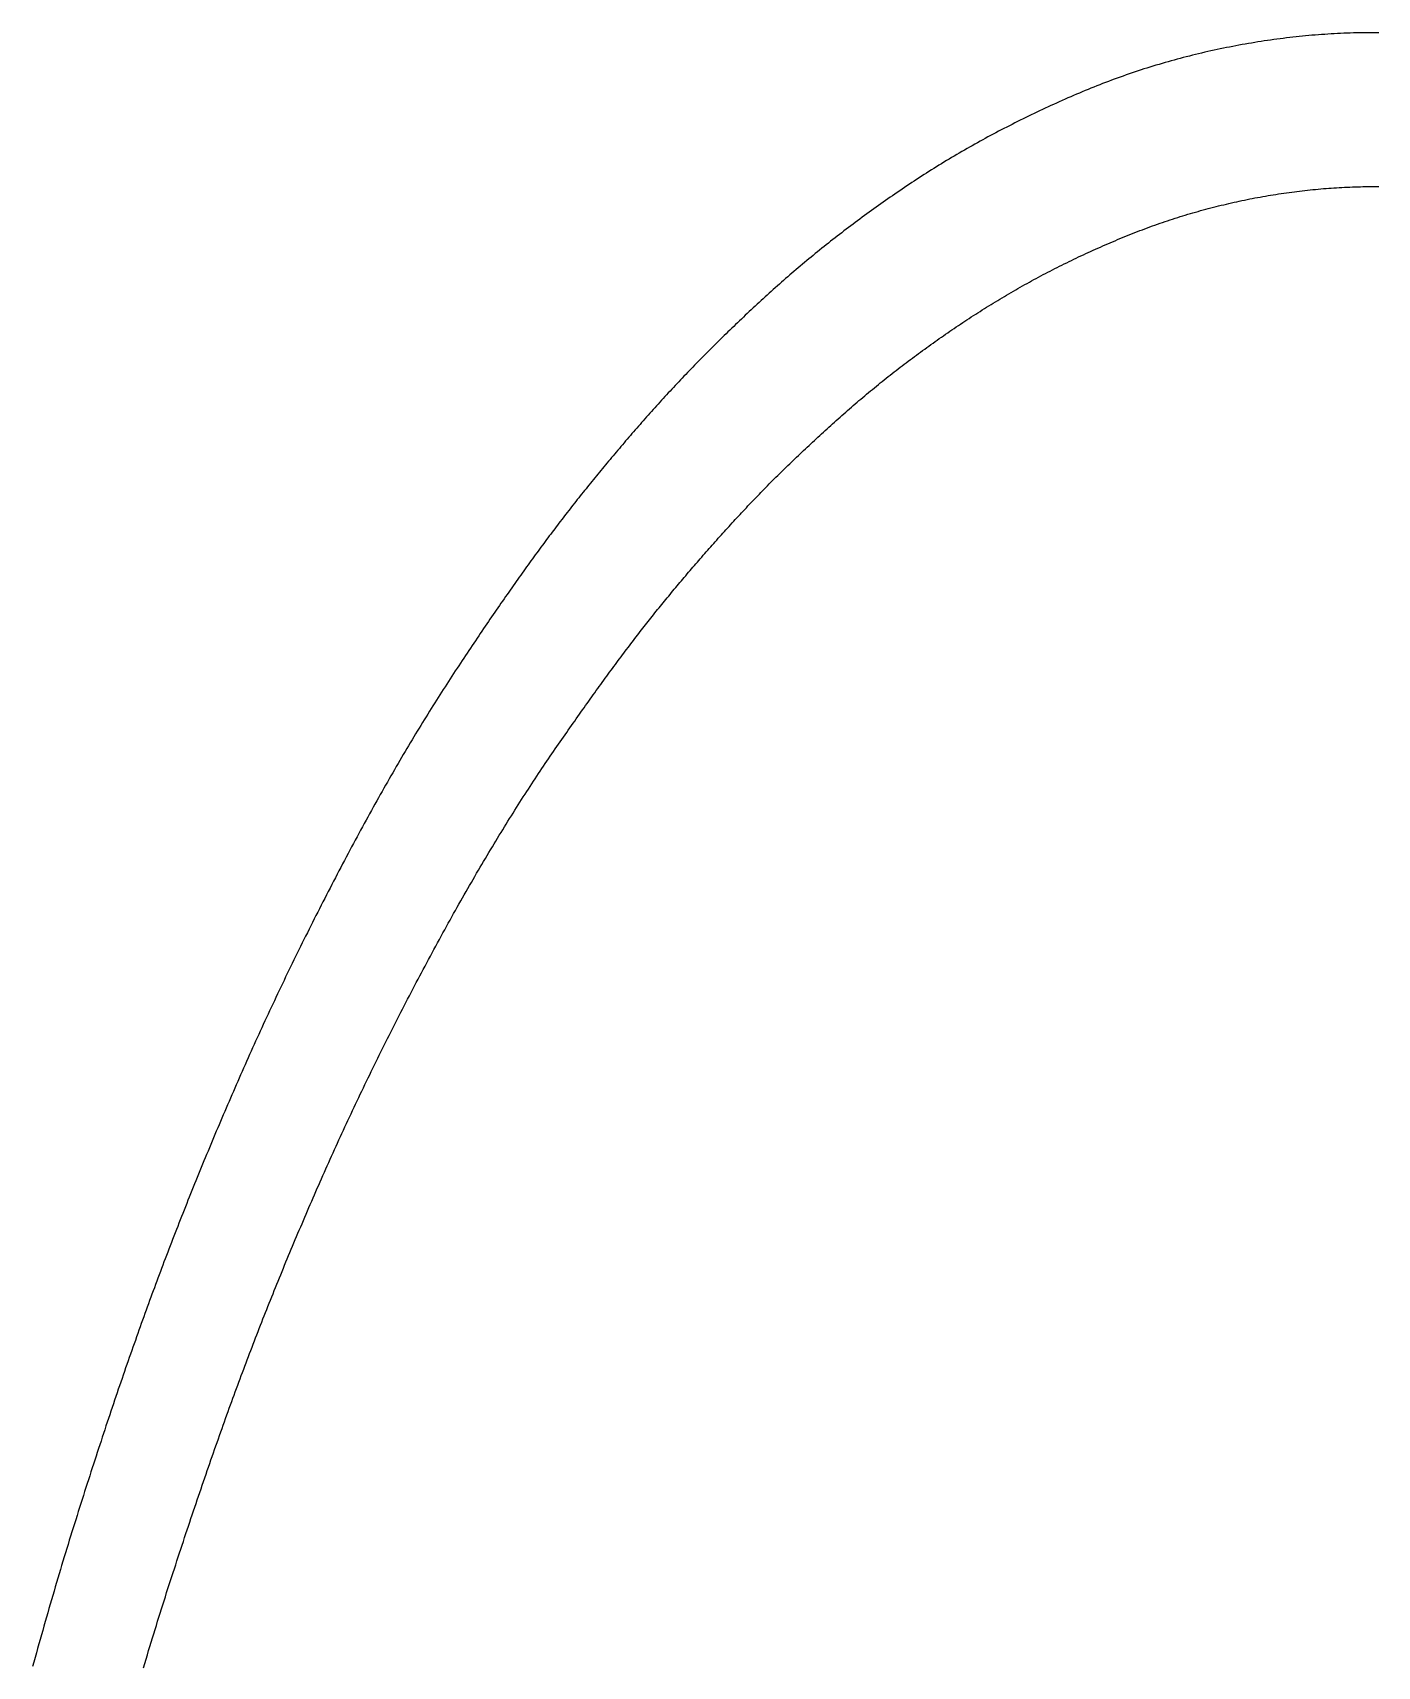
# Model space of a CAD drawing. Extents: x -120222 to -41942, y -19134 to 30932.
# Drawn here: x -81597.25 to -81589.01, y 10348.81 to 10358.81 of the extents above; entities that cross this region are included whole.
import ezdxf

# ---------------------------------------------------------------- set-up
doc = ezdxf.new("R2010")
doc.units = 0
doc.header["$LTSCALE"] = 150
doc.header["$MEASUREMENT"] = 0
doc.layers.get('0').update_dxf_attribs({"linetype": 'CONTINUOUS'})
doc.layers.add('____-568', color=7, linetype='CONTINUOUS')

# ---------------------------------------------------------------- blocks, each defined once
blk = doc.blocks.new('____-172')
at = {"color": 1, "linetype": 'Continuous', "flags": 128}
for points in [[(-88024.1076, 5810.1074), (-88024.1271, 5810.1075), (-88024.1467, 5810.1075), (-88024.1662, 5810.1074), (-88024.1857, 5810.1073), (-88024.2053, 5810.107), (-88024.2248, 5810.1067), (-88024.2443, 5810.1063), (-88024.2638, 5810.1058), (-88024.2833, 5810.1052), (-88024.3029, 5810.1045), (-88024.3224, 5810.1037), (-88024.3419, 5810.1029), (-88024.3614, 5810.1019), (-88024.3809, 5810.1009), (-88024.4004, 5810.0998), (-88024.42, 5810.0986), (-88024.4395, 5810.0973), (-88024.459, 5810.096), (-88024.4785, 5810.0945), (-88024.498, 5810.093), (-88024.5175, 5810.0913), (-88024.537, 5810.0896), (-88024.5565, 5810.0878), (-88024.576, 5810.0859), (-88024.5955, 5810.084), (-88024.615, 5810.0819), (-88024.6345, 5810.0798), (-88024.654, 5810.0775), (-88024.6735, 5810.0752), (-88024.693, 5810.0728), (-88024.7125, 5810.0703), (-88024.732, 5810.0678), (-88024.7515, 5810.0651), (-88024.771, 5810.0624), (-88024.7905, 5810.0596), (-88024.81, 5810.0567), (-88024.8294, 5810.0537), (-88024.8488, 5810.0506), (-88024.8681, 5810.0475), (-88024.8875, 5810.0443), (-88024.9068, 5810.041), (-88024.926, 5810.0377), (-88024.9453, 5810.0343), (-88024.9645, 5810.0308), (-88024.9837, 5810.0272), (-88025.0029, 5810.0235), (-88025.022, 5810.0198), (-88025.0411, 5810.016), (-88025.0602, 5810.0121), (-88025.0792, 5810.0082), (-88025.0982, 5810.0042), (-88025.1172, 5810.0001), (-88025.1362, 5809.9959), (-88025.1551, 5809.9917), (-88025.174, 5809.9873), (-88025.1929, 5809.9829), (-88025.2117, 5809.9785), (-88025.2305, 5809.9739), (-88025.2493, 5809.9693), (-88025.2681, 5809.9646), (-88025.2868, 5809.9598), (-88025.3055, 5809.955), (-88025.3242, 5809.9501), (-88025.3428, 5809.9451), (-88025.3614, 5809.94), (-88025.38, 5809.9348), (-88025.3986, 5809.9296), (-88025.4171, 5809.9243), (-88025.4356, 5809.919), (-88025.4541, 5809.9135), (-88025.4725, 5809.908), (-88025.4909, 5809.9024), (-88025.5093, 5809.8967), (-88025.5276, 5809.891), (-88025.546, 5809.8852), (-88025.5643, 5809.8793), (-88025.5825, 5809.8733), (-88025.6008, 5809.8672), (-88025.619, 5809.8611), (-88025.6371, 5809.8549), (-88025.6553, 5809.8487), (-88025.6734, 5809.8423), (-88025.6915, 5809.8359), (-88025.7096, 5809.8294), (-88025.7276, 5809.8228), (-88025.7456, 5809.8162), (-88025.7636, 5809.8095), (-88025.7815, 5809.8027), (-88025.7994, 5809.7958), (-88025.8173, 5809.7888), (-88025.8352, 5809.7818), (-88025.853, 5809.7747), (-88025.8708, 5809.7676), (-88025.8886, 5809.7603), (-88025.9063, 5809.753), (-88025.9241, 5809.7456), (-88025.9417, 5809.7381), (-88025.9594, 5809.7306), (-88025.977, 5809.723), (-88025.9946, 5809.7154), (-88026.0121, 5809.7077), (-88026.0296, 5809.7), (-88026.0471, 5809.6922), (-88026.0645, 5809.6844), (-88026.0818, 5809.6766), (-88026.0991, 5809.6688), (-88026.1164, 5809.6609), (-88026.1336, 5809.6529), (-88026.1508, 5809.645), (-88026.1679, 5809.637), (-88026.185, 5809.6289), (-88026.202, 5809.6208), (-88026.219, 5809.6127), (-88026.236, 5809.6046), (-88026.2529, 5809.5964), (-88026.2698, 5809.5882), (-88026.2866, 5809.5799), (-88026.3034, 5809.5716), (-88026.3201, 5809.5633), (-88026.3368, 5809.5549), (-88026.3534, 5809.5465), (-88026.37, 5809.538), (-88026.3866, 5809.5295), (-88026.4031, 5809.521), (-88026.4195, 5809.5125), (-88026.4359, 5809.5039), (-88026.4523, 5809.4952), (-88026.4687, 5809.4866), (-88026.4849, 5809.4779), (-88026.5012, 5809.4691), (-88026.5174, 5809.4603), (-88026.5335, 5809.4515), (-88026.5496, 5809.4427), (-88026.5657, 5809.4338), (-88026.5817, 5809.4249), (-88026.5977, 5809.4159), (-88026.6136, 5809.4069), (-88026.6295, 5809.3979), (-88026.6453, 5809.3888), (-88026.6611, 5809.3797), (-88026.6769, 5809.3705), (-88026.6926, 5809.3613), (-88026.7083, 5809.3521), (-88026.7239, 5809.3429), (-88026.7394, 5809.3336), (-88026.755, 5809.3242), (-88026.7705, 5809.3149), (-88026.7859, 5809.3055), (-88026.8013, 5809.296), (-88026.8166, 5809.2865), (-88026.8319, 5809.277), (-88026.8472, 5809.2675), (-88026.8624, 5809.2579), (-88026.8776, 5809.2483), (-88026.8927, 5809.2386), (-88026.9078, 5809.2289), (-88026.9228, 5809.2192), (-88026.9378, 5809.2094), (-88026.9528, 5809.1996), (-88026.9677, 5809.1897), (-88026.9825, 5809.1798), (-88026.9974, 5809.1699), (-88027.0121, 5809.16), (-88027.0269, 5809.15), (-88027.0416, 5809.14), (-88027.0562, 5809.13), (-88027.0708, 5809.12), (-88027.0854, 5809.1099), (-88027.1, 5809.0998), (-88027.1145, 5809.0897), (-88027.1289, 5809.0796), (-88027.1434, 5809.0695), (-88027.1578, 5809.0593), (-88027.1721, 5809.0491), (-88027.1864, 5809.0389), (-88027.2007, 5809.0287), (-88027.2149, 5809.0185), (-88027.2291, 5809.0082), (-88027.2433, 5808.9979), (-88027.2574, 5808.9876), (-88027.2715, 5808.9773), (-88027.2855, 5808.9669), (-88027.2995, 5808.9565), (-88027.3135, 5808.9461), (-88027.3274, 5808.9357), (-88027.3413, 5808.9253), (-88027.3552, 5808.9148), (-88027.369, 5808.9044), (-88027.3828, 5808.8939), (-88027.3965, 5808.8833), (-88027.4102, 5808.8728), (-88027.4238, 5808.8622), (-88027.4375, 5808.8517), (-88027.451, 5808.841), (-88027.4646, 5808.8304), (-88027.4781, 5808.8198), (-88027.4916, 5808.8091), (-88027.505, 5808.7984), (-88027.5184, 5808.7877), (-88027.5317, 5808.777), (-88027.545, 5808.7662), (-88027.5583, 5808.7555), (-88027.5715, 5808.7447), (-88027.5847, 5808.7338), (-88027.5979, 5808.723), (-88027.611, 5808.7121), (-88027.6241, 5808.7013), (-88027.6371, 5808.6904), (-88027.6501, 5808.6794), (-88027.6631, 5808.6685), (-88027.676, 5808.6575), (-88027.6889, 5808.6466), (-88027.7018, 5808.6355), (-88027.7146, 5808.6245), (-88027.7274, 5808.6135), (-88027.7401, 5808.6024), (-88027.7528, 5808.5913), (-88027.7654, 5808.5802), (-88027.7781, 5808.5691), (-88027.7906, 5808.5579), (-88027.8032, 5808.5467), (-88027.8157, 5808.5355), (-88027.8282, 5808.5243), (-88027.8406, 5808.5131), (-88027.853, 5808.5018), (-88027.8653, 5808.4905), (-88027.8776, 5808.4793), (-88027.8899, 5808.468), (-88027.9021, 5808.4567), (-88027.9144, 5808.4454), (-88027.9265, 5808.4341), (-88027.9387, 5808.4228), (-88027.9508, 5808.4115), (-88027.9628, 5808.4002), (-88027.9748, 5808.3889), (-88027.9868, 5808.3776), (-88027.9988, 5808.3663), (-88028.0107, 5808.355), (-88028.0226, 5808.3437), (-88028.0344, 5808.3324), (-88028.0463, 5808.3211), (-88028.058, 5808.3098), (-88028.0698, 5808.2985), (-88028.0815, 5808.2872), (-88028.0932, 5808.2759), (-88028.1048, 5808.2646), (-88028.1164, 5808.2533), (-88028.128, 5808.242), (-88028.1395, 5808.2307), (-88028.151, 5808.2194), (-88028.1624, 5808.2081), (-88028.1739, 5808.1968), (-88028.1852, 5808.1855), (-88028.1966, 5808.1741), (-88028.2079, 5808.1628), (-88028.2192, 5808.1515), (-88028.2304, 5808.1402), (-88028.2416, 5808.1289), (-88028.2528, 5808.1176), (-88028.264, 5808.1063), (-88028.2751, 5808.095), (-88028.2861, 5808.0837), (-88028.2972, 5808.0723), (-88028.3081, 5808.061), (-88028.3191, 5808.0497), (-88028.33, 5808.0384), (-88028.3409, 5808.0271), (-88028.3518, 5808.0158), (-88028.3626, 5808.0044), (-88028.3734, 5807.9931), (-88028.3841, 5807.9818), (-88028.3948, 5807.9705), (-88028.4055, 5807.9592), (-88028.4161, 5807.9478), (-88028.4267, 5807.9365), (-88028.4373, 5807.9252), (-88028.4478, 5807.9139), (-88028.4583, 5807.9026), (-88028.4688, 5807.8912), (-88028.4792, 5807.8799), (-88028.4896, 5807.8686), (-88028.5, 5807.8573), (-88028.5103, 5807.8459), (-88028.5206, 5807.8346), (-88028.5308, 5807.8233), (-88028.541, 5807.812), (-88028.5512, 5807.8006), (-88028.5613, 5807.7893), (-88028.5714, 5807.778), (-88028.5815, 5807.7666), (-88028.5915, 5807.7553), (-88028.6016, 5807.744), (-88028.6115, 5807.7327), (-88028.6215, 5807.7213), (-88028.6314, 5807.71), (-88028.6413, 5807.6987), (-88028.6512, 5807.6874), (-88028.6611, 5807.6761), (-88028.6709, 5807.6648), (-88028.6807, 5807.6535), (-88028.6904, 5807.6422), (-88028.7002, 5807.6309), (-88028.7099, 5807.6197), (-88028.7196, 5807.6084), (-88028.7293, 5807.5971), (-88028.7389, 5807.5858), (-88028.7485, 5807.5746), (-88028.7581, 5807.5633), (-88028.7677, 5807.5521), (-88028.7772, 5807.5408), (-88028.7867, 5807.5295), (-88028.7962, 5807.5183), (-88028.8056, 5807.5071), (-88028.815, 5807.4958), (-88028.8244, 5807.4846), (-88028.8338, 5807.4734), (-88028.8432, 5807.4621), (-88028.8525, 5807.4509), (-88028.8618, 5807.4397), (-88028.871, 5807.4285), (-88028.8803, 5807.4173), (-88028.8895, 5807.4061), (-88028.8987, 5807.3949), (-88028.9078, 5807.3837), (-88028.9169, 5807.3725), (-88028.9261, 5807.3613), (-88028.9351, 5807.3501), (-88028.9442, 5807.3389), (-88028.9532, 5807.3277), (-88028.9622, 5807.3165), (-88028.9712, 5807.3054), (-88028.9801, 5807.2942), (-88028.989, 5807.283), (-88028.9979, 5807.2719), (-88029.0068, 5807.2607), (-88029.0156, 5807.2496), (-88029.0244, 5807.2384), (-88029.0332, 5807.2273), (-88029.042, 5807.2161), (-88029.0507, 5807.205), (-88029.0594, 5807.1939), (-88029.0681, 5807.1827), (-88029.0767, 5807.1716), (-88029.0854, 5807.1605), (-88029.094, 5807.1494), (-88029.1025, 5807.1383), (-88029.1111, 5807.1272), (-88029.1196, 5807.1161), (-88029.1281, 5807.105), (-88029.1366, 5807.0939), (-88029.145, 5807.0828), (-88029.1534, 5807.0717), (-88029.1618, 5807.0606), (-88029.1701, 5807.0495), (-88029.1785, 5807.0384), (-88029.1869, 5807.0272), (-88029.1953, 5807.0159), (-88029.2038, 5807.0046), (-88029.2123, 5806.9932), (-88029.2208, 5806.9817), (-88029.2294, 5806.9701), (-88029.238, 5806.9584), (-88029.2466, 5806.9467), (-88029.2553, 5806.9349), (-88029.264, 5806.9231), (-88029.2727, 5806.9111), (-88029.2815, 5806.8991), (-88029.2903, 5806.887), (-88029.2991, 5806.8748), (-88029.3079, 5806.8625), (-88029.3168, 5806.8502), (-88029.3258, 5806.8378), (-88029.3347, 5806.8253), (-88029.3437, 5806.8128), (-88029.3528, 5806.8001), (-88029.3618, 5806.7874), (-88029.3709, 5806.7746), (-88029.3801, 5806.7618), (-88029.3892, 5806.7488), (-88029.3984, 5806.7358), (-88029.4077, 5806.7227), (-88029.4169, 5806.7096), (-88029.4262, 5806.6963), (-88029.4355, 5806.683), (-88029.4449, 5806.6696), (-88029.4543, 5806.6562), (-88029.4637, 5806.6426), (-88029.4732, 5806.629), (-88029.4827, 5806.6153), (-88029.4922, 5806.6016), (-88029.5018, 5806.5877), (-88029.5114, 5806.5738), (-88029.521, 5806.5598), (-88029.5307, 5806.5457), (-88029.5404, 5806.5316), (-88029.5501, 5806.5173), (-88029.5599, 5806.503), (-88029.5697, 5806.4887), (-88029.5795, 5806.4742), (-88029.5894, 5806.4597), (-88029.5993, 5806.4451), (-88029.6092, 5806.4304), (-88029.6192, 5806.4157), (-88029.6292, 5806.4008), (-88029.6393, 5806.3859), (-88029.6493, 5806.3709), (-88029.6594, 5806.3559), (-88029.6696, 5806.3407), (-88029.6797, 5806.3255), (-88029.6899, 5806.3103), (-88029.7002, 5806.2949), (-88029.7104, 5806.2795), (-88029.7207, 5806.2639), (-88029.7311, 5806.2484), (-88029.7414, 5806.2327), (-88029.7518, 5806.217), (-88029.7623, 5806.2011), (-88029.7727, 5806.1852), (-88029.7832, 5806.1693), (-88029.7937, 5806.1532), (-88029.8043, 5806.1371), (-88029.8148, 5806.1209), (-88029.8253, 5806.1046), (-88029.8358, 5806.0882), (-88029.8464, 5806.0717), (-88029.8569, 5806.0552), (-88029.8675, 5806.0386), (-88029.8781, 5806.0219), (-88029.8887, 5806.0051), (-88029.8993, 5805.9882), (-88029.9099, 5805.9713), (-88029.9205, 5805.9543), (-88029.9311, 5805.9371), (-88029.9418, 5805.9199), (-88029.9524, 5805.9027), (-88029.9631, 5805.8853), (-88029.9737, 5805.8679), (-88029.9844, 5805.8504), (-88029.9951, 5805.8328), (-88030.0058, 5805.8151), (-88030.0165, 5805.7973), (-88030.0272, 5805.7795), (-88030.0379, 5805.7615), (-88030.0486, 5805.7435), (-88030.0594, 5805.7254), (-88030.0701, 5805.7073), (-88030.0809, 5805.689), (-88030.0917, 5805.6707), (-88030.1024, 5805.6523), (-88030.1132, 5805.6338), (-88030.124, 5805.6152), (-88030.1348, 5805.5965), (-88030.1456, 5805.5778), (-88030.1565, 5805.5589), (-88030.1673, 5805.54), (-88030.1781, 5805.5211), (-88030.189, 5805.502), (-88030.1999, 5805.4828), (-88030.2107, 5805.4636), (-88030.2216, 5805.4443), (-88030.2325, 5805.4249), (-88030.2434, 5805.4054), (-88030.2543, 5805.3859), (-88030.2653, 5805.3662), (-88030.2762, 5805.3465), (-88030.2871, 5805.3267), (-88030.2981, 5805.3068), (-88030.309, 5805.2868), (-88030.32, 5805.2668), (-88030.331, 5805.2467), (-88030.342, 5805.2264), (-88030.353, 5805.2062), (-88030.364, 5805.1858), (-88030.375, 5805.1653), (-88030.386, 5805.1448), (-88030.3971, 5805.1242), (-88030.4081, 5805.1035), (-88030.4192, 5805.0827), (-88030.4302, 5805.0618), (-88030.4413, 5805.0409), (-88030.4524, 5805.0198), (-88030.4635, 5804.9987), (-88030.4746, 5804.9776), (-88030.4856, 5804.9565), (-88030.4966, 5804.9353), (-88030.5076, 5804.9142), (-88030.5185, 5804.8931), (-88030.5295, 5804.872), (-88030.5403, 5804.851), (-88030.5512, 5804.8299), (-88030.562, 5804.8088), (-88030.5728, 5804.7878), (-88030.5835, 5804.7668), (-88030.5942, 5804.7457), (-88030.6049, 5804.7247), (-88030.6155, 5804.7037), (-88030.6261, 5804.6828), (-88030.6367, 5804.6618), (-88030.6472, 5804.6408), (-88030.6577, 5804.6199), (-88030.6682, 5804.5989), (-88030.6786, 5804.578), (-88030.689, 5804.5571), (-88030.6994, 5804.5362), (-88030.7097, 5804.5153), (-88030.72, 5804.4944), (-88030.7302, 5804.4735), (-88030.7405, 5804.4526), (-88030.7507, 5804.4318), (-88030.7608, 5804.4109), (-88030.7709, 5804.3901), (-88030.781, 5804.3693), (-88030.7911, 5804.3485), (-88030.8011, 5804.3277), (-88030.8111, 5804.3069), (-88030.821, 5804.2861), (-88030.8309, 5804.2654), (-88030.8408, 5804.2446), (-88030.8507, 5804.2239), (-88030.8605, 5804.2031), (-88030.8703, 5804.1824), (-88030.88, 5804.1617), (-88030.8897, 5804.141), (-88030.8994, 5804.1203), (-88030.909, 5804.0997), (-88030.9186, 5804.079), (-88030.9282, 5804.0584), (-88030.9378, 5804.0377), (-88030.9473, 5804.0171), (-88030.9567, 5803.9965), (-88030.9662, 5803.9759), (-88030.9756, 5803.9553), (-88030.9849, 5803.9347), (-88030.9943, 5803.9141), (-88031.0036, 5803.8935), (-88031.0128, 5803.873), (-88031.0221, 5803.8525), (-88031.0313, 5803.8319), (-88031.0404, 5803.8114), (-88031.0496, 5803.7909), (-88031.0587, 5803.7704), (-88031.0677, 5803.7499), (-88031.0767, 5803.7295), (-88031.0857, 5803.709), (-88031.0947, 5803.6885), (-88031.1036, 5803.6681), (-88031.1125, 5803.6477), (-88031.1214, 5803.6273), (-88031.1302, 5803.6069), (-88031.139, 5803.5865), (-88031.1478, 5803.5661), (-88031.1566, 5803.5457), (-88031.1653, 5803.5254), (-88031.174, 5803.5051), (-88031.1827, 5803.4847), (-88031.1913, 5803.4644), (-88031.2, 5803.4441), (-88031.2086, 5803.4238), (-88031.2171, 5803.4036), (-88031.2257, 5803.3833), (-88031.2342, 5803.3631), (-88031.2427, 5803.3428), (-88031.2512, 5803.3226), (-88031.2596, 5803.3024), (-88031.268, 5803.2822), (-88031.2764, 5803.262), (-88031.2848, 5803.2419), (-88031.2931, 5803.2217), (-88031.3014, 5803.2016), (-88031.3097, 5803.1814), (-88031.318, 5803.1613), (-88031.3262, 5803.1412), (-88031.3344, 5803.1211), (-88031.3426, 5803.101), (-88031.3507, 5803.081), (-88031.3589, 5803.0609), (-88031.367, 5803.0409), (-88031.375, 5803.0209), (-88031.3831, 5803.0008), (-88031.3911, 5802.9808), (-88031.3991, 5802.9608), (-88031.4071, 5802.9409), (-88031.415, 5802.9209), (-88031.4229, 5802.901), (-88031.4308, 5802.881), (-88031.4387, 5802.8611), (-88031.4465, 5802.8412), (-88031.4543, 5802.8213), (-88031.4621, 5802.8014), (-88031.4699, 5802.7815), (-88031.4776, 5802.7617), (-88031.4853, 5802.7418), (-88031.493, 5802.722), (-88031.5006, 5802.7022), (-88031.5082, 5802.6824), (-88031.5158, 5802.6626), (-88031.5234, 5802.6428), (-88031.531, 5802.623), (-88031.5385, 5802.6032), (-88031.546, 5802.5835), (-88031.5534, 5802.5638), (-88031.5609, 5802.544), (-88031.5683, 5802.5243), (-88031.5757, 5802.5047), (-88031.583, 5802.485), (-88031.5904, 5802.4653), (-88031.5977, 5802.4456), (-88031.605, 5802.426), (-88031.6122, 5802.4064), (-88031.6194, 5802.3868), (-88031.6267, 5802.3671), (-88031.6339, 5802.3474), (-88031.6411, 5802.3275), (-88031.6484, 5802.3076), (-88031.6556, 5802.2876), (-88031.6629, 5802.2676), (-88031.6702, 5802.2474), (-88031.6775, 5802.2271), (-88031.6848, 5802.2068), (-88031.6921, 5802.1864), (-88031.6994, 5802.1659), (-88031.7068, 5802.1453), (-88031.7141, 5802.1246), (-88031.7214, 5802.1038), (-88031.7288, 5802.083), (-88031.7362, 5802.062), (-88031.7436, 5802.041), (-88031.751, 5802.0199), (-88031.7584, 5801.9987), (-88031.7658, 5801.9774), (-88031.7732, 5801.956), (-88031.7806, 5801.9346), (-88031.7881, 5801.913), (-88031.7955, 5801.8914), (-88031.803, 5801.8697), (-88031.8105, 5801.8479), (-88031.818, 5801.826), (-88031.8255, 5801.804), (-88031.833, 5801.782), (-88031.8405, 5801.7598), (-88031.848, 5801.7376), (-88031.8555, 5801.7153), (-88031.8631, 5801.6929), (-88031.8706, 5801.6704), (-88031.8782, 5801.6478), (-88031.8858, 5801.6252), (-88031.8934, 5801.6024), (-88031.901, 5801.5796), (-88031.9086, 5801.5567), (-88031.9162, 5801.5337), (-88031.9238, 5801.5106), (-88031.9315, 5801.4874), (-88031.9391, 5801.4642), (-88031.9468, 5801.4408), (-88031.9544, 5801.4174), (-88031.9621, 5801.3939), (-88031.9698, 5801.3703), (-88031.9775, 5801.3466), (-88031.9852, 5801.3228), (-88031.9929, 5801.299), (-88032.0007, 5801.275), (-88032.0084, 5801.251), (-88032.0162, 5801.2269), (-88032.0239, 5801.2027), (-88032.0317, 5801.1784), (-88032.0395, 5801.154), (-88032.0473, 5801.1295), (-88032.0551, 5801.105), (-88032.0629, 5801.0804), (-88032.0707, 5801.0556), (-88032.0785, 5801.0308), (-88032.0864, 5801.006), (-88032.0942, 5800.981), (-88032.1021, 5800.9559), (-88032.1099, 5800.9308), (-88032.1178, 5800.9055), (-88032.1257, 5800.8802), (-88032.1335, 5800.8548), (-88032.1413, 5800.8293), (-88032.1492, 5800.8037), (-88032.157, 5800.778), (-88032.1648, 5800.7522), (-88032.1726, 5800.7264), (-88032.1804, 5800.7004), (-88032.1882, 5800.6744), (-88032.196, 5800.6482), (-88032.2037, 5800.622), (-88032.2115, 5800.5957), (-88032.2192, 5800.5693), (-88032.227, 5800.5428), (-88032.2347, 5800.5163), (-88032.2425, 5800.4896), (-88032.2502, 5800.4629), (-88032.2579, 5800.436), (-88032.2656, 5800.4091), (-88032.2733, 5800.3821), (-88032.281, 5800.3549), (-88032.2887, 5800.3278), (-88032.2964, 5800.3005), (-88032.3041, 5800.2731), (-88032.3118, 5800.2456), (-88032.3194, 5800.2181), (-88032.3271, 5800.1904), (-88032.3347, 5800.1627), (-88032.3424, 5800.1349), (-88032.35, 5800.107)], [(-88031.671, 5800.1002), (-88031.6632, 5800.1265), (-88031.6554, 5800.1527), (-88031.6476, 5800.1788), (-88031.6398, 5800.2048), (-88031.632, 5800.2307), (-88031.6241, 5800.2566), (-88031.6163, 5800.2823), (-88031.6085, 5800.308), (-88031.6006, 5800.3336), (-88031.5928, 5800.359), (-88031.5849, 5800.3844), (-88031.577, 5800.4097), (-88031.5691, 5800.4349), (-88031.5613, 5800.46), (-88031.5534, 5800.4851), (-88031.5455, 5800.51), (-88031.5376, 5800.5348), (-88031.5296, 5800.5596), (-88031.5217, 5800.5843), (-88031.5138, 5800.6088), (-88031.5059, 5800.6333), (-88031.498, 5800.6577), (-88031.4901, 5800.6821), (-88031.4822, 5800.7063), (-88031.4744, 5800.7305), (-88031.4665, 5800.7545), (-88031.4587, 5800.7785), (-88031.4508, 5800.8024), (-88031.443, 5800.8262), (-88031.4352, 5800.8499), (-88031.4274, 5800.8736), (-88031.4196, 5800.8971), (-88031.4118, 5800.9206), (-88031.404, 5800.944), (-88031.3963, 5800.9673), (-88031.3885, 5800.9905), (-88031.3808, 5801.0136), (-88031.3731, 5801.0366), (-88031.3653, 5801.0596), (-88031.3576, 5801.0825), (-88031.3499, 5801.1052), (-88031.3422, 5801.1279), (-88031.3346, 5801.1506), (-88031.3269, 5801.1731), (-88031.3192, 5801.1955), (-88031.3116, 5801.2179), (-88031.304, 5801.2401), (-88031.2963, 5801.2623), (-88031.2887, 5801.2844), (-88031.2811, 5801.3064), (-88031.2735, 5801.3284), (-88031.266, 5801.3502), (-88031.2584, 5801.372), (-88031.2508, 5801.3936), (-88031.2433, 5801.4152), (-88031.2357, 5801.4367), (-88031.2282, 5801.4581), (-88031.2207, 5801.4795), (-88031.2132, 5801.5007), (-88031.2057, 5801.5219), (-88031.1982, 5801.5429), (-88031.1907, 5801.5639), (-88031.1833, 5801.5848), (-88031.1758, 5801.6056), (-88031.1684, 5801.6264), (-88031.1609, 5801.647), (-88031.1535, 5801.6676), (-88031.1461, 5801.688), (-88031.1387, 5801.7084), (-88031.1313, 5801.7287), (-88031.1239, 5801.749), (-88031.1166, 5801.7691), (-88031.1092, 5801.7891), (-88031.1019, 5801.8091), (-88031.0945, 5801.829), (-88031.0872, 5801.8488), (-88031.0799, 5801.8685), (-88031.0726, 5801.8881), (-88031.0653, 5801.9076), (-88031.058, 5801.9271), (-88031.0507, 5801.9464), (-88031.0435, 5801.9657), (-88031.0362, 5801.9849), (-88031.0289, 5802.004), (-88031.0217, 5802.0232), (-88031.0143, 5802.0424), (-88031.007, 5802.0616), (-88030.9996, 5802.0807), (-88030.9923, 5802.1), (-88030.9848, 5802.1192), (-88030.9774, 5802.1384), (-88030.9699, 5802.1576), (-88030.9624, 5802.1769), (-88030.9549, 5802.1961), (-88030.9474, 5802.2154), (-88030.9398, 5802.2347), (-88030.9322, 5802.254), (-88030.9246, 5802.2733), (-88030.9169, 5802.2926), (-88030.9093, 5802.3119), (-88030.9016, 5802.3312), (-88030.8938, 5802.3506), (-88030.8861, 5802.3699), (-88030.8783, 5802.3893), (-88030.8705, 5802.4087), (-88030.8627, 5802.428), (-88030.8548, 5802.4474), (-88030.847, 5802.4668), (-88030.839, 5802.4863), (-88030.8311, 5802.5057), (-88030.8232, 5802.5251), (-88030.8152, 5802.5446), (-88030.8072, 5802.564), (-88030.7991, 5802.5835), (-88030.7911, 5802.603), (-88030.783, 5802.6225), (-88030.7749, 5802.642), (-88030.7667, 5802.6615), (-88030.7586, 5802.681), (-88030.7504, 5802.7005), (-88030.7422, 5802.7201), (-88030.7339, 5802.7396), (-88030.7257, 5802.7592), (-88030.7174, 5802.7788), (-88030.7091, 5802.7983), (-88030.7007, 5802.8179), (-88030.6923, 5802.8375), (-88030.6839, 5802.8571), (-88030.6755, 5802.8768), (-88030.6671, 5802.8964), (-88030.6586, 5802.9161), (-88030.6501, 5802.9357), (-88030.6416, 5802.9554), (-88030.633, 5802.9751), (-88030.6245, 5802.9947), (-88030.6158, 5803.0144), (-88030.6072, 5803.0342), (-88030.5986, 5803.0539), (-88030.5899, 5803.0736), (-88030.5812, 5803.0933), (-88030.5725, 5803.1131), (-88030.5637, 5803.1329), (-88030.5549, 5803.1526), (-88030.5461, 5803.1724), (-88030.5373, 5803.1922), (-88030.5284, 5803.212), (-88030.5195, 5803.2318), (-88030.5106, 5803.2516), (-88030.5017, 5803.2715), (-88030.4927, 5803.2913), (-88030.4837, 5803.3112), (-88030.4746, 5803.331), (-88030.4655, 5803.3509), (-88030.4564, 5803.3708), (-88030.4473, 5803.3906), (-88030.4381, 5803.4105), (-88030.4289, 5803.4304), (-88030.4196, 5803.4503), (-88030.4104, 5803.4702), (-88030.401, 5803.4901), (-88030.3917, 5803.5101), (-88030.3823, 5803.53), (-88030.3729, 5803.5499), (-88030.3635, 5803.5699), (-88030.354, 5803.5899), (-88030.3445, 5803.6098), (-88030.3349, 5803.6298), (-88030.3253, 5803.6498), (-88030.3157, 5803.6698), (-88030.3061, 5803.6898), (-88030.2964, 5803.7098), (-88030.2867, 5803.7298), (-88030.277, 5803.7498), (-88030.2672, 5803.7698), (-88030.2574, 5803.7899), (-88030.2475, 5803.8099), (-88030.2376, 5803.83), (-88030.2277, 5803.85), (-88030.2178, 5803.8701), (-88030.2078, 5803.8902), (-88030.1978, 5803.9103), (-88030.1878, 5803.9303), (-88030.1777, 5803.9504), (-88030.1676, 5803.9706), (-88030.1574, 5803.9907), (-88030.1473, 5804.0108), (-88030.1371, 5804.0309), (-88030.1268, 5804.0511), (-88030.1165, 5804.0712), (-88030.1062, 5804.0914), (-88030.0959, 5804.1115), (-88030.0855, 5804.1317), (-88030.0751, 5804.1519), (-88030.0647, 5804.1721), (-88030.0542, 5804.1923), (-88030.0437, 5804.2125), (-88030.0332, 5804.2327), (-88030.0226, 5804.2529), (-88030.012, 5804.2731), (-88030.0013, 5804.2933), (-88029.9907, 5804.3136), (-88029.98, 5804.3338), (-88029.9692, 5804.3541), (-88029.9585, 5804.3744), (-88029.9477, 5804.3946), (-88029.9368, 5804.4149), (-88029.926, 5804.4352), (-88029.9151, 5804.4555), (-88029.9041, 5804.4758), (-88029.8931, 5804.4961), (-88029.8821, 5804.5164), (-88029.8711, 5804.5367), (-88029.8601, 5804.5569), (-88029.8491, 5804.577), (-88029.8382, 5804.5971), (-88029.8272, 5804.617), (-88029.8162, 5804.6369), (-88029.8053, 5804.6567), (-88029.7944, 5804.6764), (-88029.7834, 5804.696), (-88029.7725, 5804.7156), (-88029.7616, 5804.735), (-88029.7508, 5804.7544), (-88029.7399, 5804.7737), (-88029.729, 5804.7929), (-88029.7182, 5804.8121), (-88029.7073, 5804.8311), (-88029.6965, 5804.8501), (-88029.6857, 5804.869), (-88029.6749, 5804.8878), (-88029.6641, 5804.9065), (-88029.6533, 5804.9251), (-88029.6426, 5804.9437), (-88029.6318, 5804.9622), (-88029.6211, 5804.9806), (-88029.6104, 5804.9989), (-88029.5996, 5805.0171), (-88029.5889, 5805.0352), (-88029.5782, 5805.0533), (-88029.5676, 5805.0713), (-88029.5569, 5805.0892), (-88029.5462, 5805.107), (-88029.5356, 5805.1247), (-88029.5249, 5805.1424), (-88029.5143, 5805.16), (-88029.5037, 5805.1775), (-88029.4931, 5805.1949), (-88029.4825, 5805.2122), (-88029.4719, 5805.2294), (-88029.4614, 5805.2466), (-88029.4508, 5805.2637), (-88029.4403, 5805.2807), (-88029.4298, 5805.2976), (-88029.4192, 5805.3144), (-88029.4087, 5805.3312), (-88029.3982, 5805.3478), (-88029.3878, 5805.3644), (-88029.3773, 5805.3809), (-88029.3668, 5805.3974), (-88029.3564, 5805.4137), (-88029.346, 5805.4299), (-88029.3355, 5805.4461), (-88029.3251, 5805.4622), (-88029.3147, 5805.4782), (-88029.3043, 5805.4942), (-88029.294, 5805.51), (-88029.2836, 5805.5258), (-88029.2733, 5805.5414), (-88029.2629, 5805.557), (-88029.2526, 5805.5726), (-88029.2423, 5805.588), (-88029.232, 5805.6034), (-88029.2217, 5805.6186), (-88029.2114, 5805.6338), (-88029.2011, 5805.6489), (-88029.1909, 5805.6639), (-88029.1807, 5805.6789), (-88029.1705, 5805.6938), (-88029.1603, 5805.7086), (-88029.1502, 5805.7233), (-88029.1402, 5805.738), (-88029.1301, 5805.7526), (-88029.1201, 5805.7671), (-88029.1101, 5805.7815), (-88029.1002, 5805.7959), (-88029.0903, 5805.8102), (-88029.0804, 5805.8244), (-88029.0706, 5805.8386), (-88029.0608, 5805.8526), (-88029.051, 5805.8666), (-88029.0413, 5805.8806), (-88029.0316, 5805.8944), (-88029.0219, 5805.9082), (-88029.0123, 5805.9219), (-88029.0027, 5805.9355), (-88028.9931, 5805.9491), (-88028.9836, 5805.9626), (-88028.9741, 5805.976), (-88028.9646, 5805.9893), (-88028.9552, 5806.0026), (-88028.9458, 5806.0158), (-88028.9364, 5806.0289), (-88028.9271, 5806.0419), (-88028.9178, 5806.0549), (-88028.9085, 5806.0678), (-88028.8993, 5806.0806), (-88028.8901, 5806.0933), (-88028.881, 5806.106), (-88028.8718, 5806.1186), (-88028.8628, 5806.1312), (-88028.8537, 5806.1436), (-88028.8447, 5806.156), (-88028.8357, 5806.1683), (-88028.8267, 5806.1805), (-88028.8178, 5806.1927), (-88028.8089, 5806.2048), (-88028.8001, 5806.2168), (-88028.7913, 5806.2287), (-88028.7825, 5806.2406), (-88028.7737, 5806.2524), (-88028.765, 5806.2641), (-88028.7563, 5806.2757), (-88028.7477, 5806.2873), (-88028.7391, 5806.2988), (-88028.7305, 5806.3102), (-88028.7219, 5806.3216), (-88028.7134, 5806.3329), (-88028.7049, 5806.3441), (-88028.6965, 5806.3552), (-88028.6881, 5806.3662), (-88028.6797, 5806.3772), (-88028.6714, 5806.3881), (-88028.6631, 5806.399), (-88028.6548, 5806.4097), (-88028.6465, 5806.4204), (-88028.6383, 5806.431), (-88028.6302, 5806.4416), (-88028.622, 5806.452), (-88028.6139, 5806.4624), (-88028.6058, 5806.4728), (-88028.5977, 5806.4832), (-88028.5896, 5806.4935), (-88028.5814, 5806.5039), (-88028.5732, 5806.5142), (-88028.565, 5806.5246), (-88028.5567, 5806.535), (-88028.5485, 5806.5453), (-88028.5402, 5806.5557), (-88028.5319, 5806.5661), (-88028.5235, 5806.5764), (-88028.5152, 5806.5868), (-88028.5068, 5806.5972), (-88028.4984, 5806.6075), (-88028.49, 5806.6179), (-88028.4815, 5806.6283), (-88028.473, 5806.6386), (-88028.4645, 5806.649), (-88028.456, 5806.6594), (-88028.4475, 5806.6698), (-88028.4389, 5806.6801), (-88028.4303, 5806.6905), (-88028.4217, 5806.7009), (-88028.4131, 5806.7113), (-88028.4044, 5806.7217), (-88028.3957, 5806.7321), (-88028.387, 5806.7424), (-88028.3783, 5806.7528), (-88028.3695, 5806.7632), (-88028.3607, 5806.7736), (-88028.3519, 5806.784), (-88028.3431, 5806.7944), (-88028.3342, 5806.8048), (-88028.3254, 5806.8151), (-88028.3165, 5806.8255), (-88028.3076, 5806.8359), (-88028.2986, 5806.8463), (-88028.2896, 5806.8567), (-88028.2806, 5806.8671), (-88028.2716, 5806.8775), (-88028.2626, 5806.8879), (-88028.2535, 5806.8983), (-88028.2444, 5806.9087), (-88028.2353, 5806.9191), (-88028.2262, 5806.9295), (-88028.217, 5806.9399), (-88028.2079, 5806.9503), (-88028.1987, 5806.9607), (-88028.1894, 5806.9711), (-88028.1802, 5806.9815), (-88028.1709, 5806.9919), (-88028.1616, 5807.0023), (-88028.1523, 5807.0128), (-88028.1429, 5807.0232), (-88028.1336, 5807.0336), (-88028.1242, 5807.044), (-88028.1148, 5807.0544), (-88028.1053, 5807.0648), (-88028.0959, 5807.0752), (-88028.0864, 5807.0856), (-88028.0769, 5807.0961), (-88028.0673, 5807.1065), (-88028.0578, 5807.1169), (-88028.0482, 5807.1273), (-88028.0386, 5807.1377), (-88028.029, 5807.1482), (-88028.0193, 5807.1586), (-88028.0096, 5807.169), (-88027.9999, 5807.1794), (-88027.9901, 5807.1898), (-88027.9803, 5807.2002), (-88027.9705, 5807.2105), (-88027.9607, 5807.2209), (-88027.9508, 5807.2313), (-88027.9409, 5807.2417), (-88027.9309, 5807.252), (-88027.921, 5807.2624), (-88027.911, 5807.2728), (-88027.9009, 5807.2831), (-88027.8909, 5807.2935), (-88027.8808, 5807.3038), (-88027.8707, 5807.3142), (-88027.8605, 5807.3245), (-88027.8503, 5807.3348), (-88027.8401, 5807.3452), (-88027.8299, 5807.3555), (-88027.8196, 5807.3658), (-88027.8093, 5807.3761), (-88027.799, 5807.3864), (-88027.7886, 5807.3967), (-88027.7782, 5807.407), (-88027.7678, 5807.4173), (-88027.7574, 5807.4276), (-88027.7469, 5807.4379), (-88027.7364, 5807.4482), (-88027.7258, 5807.4585), (-88027.7152, 5807.4687), (-88027.7046, 5807.479), (-88027.694, 5807.4893), (-88027.6833, 5807.4995), (-88027.6726, 5807.5098), (-88027.6619, 5807.52), (-88027.6512, 5807.5303), (-88027.6404, 5807.5405), (-88027.6296, 5807.5508), (-88027.6187, 5807.561), (-88027.6078, 5807.5712), (-88027.5969, 5807.5815), (-88027.586, 5807.5917), (-88027.575, 5807.6019), (-88027.564, 5807.6121), (-88027.553, 5807.6223), (-88027.5419, 5807.6325), (-88027.5308, 5807.6427), (-88027.5197, 5807.6529), (-88027.5086, 5807.6631), (-88027.4974, 5807.6733), (-88027.4862, 5807.6834), (-88027.4749, 5807.6936), (-88027.4637, 5807.7038), (-88027.4524, 5807.714), (-88027.441, 5807.7241), (-88027.4297, 5807.7343), (-88027.4183, 5807.7444), (-88027.4069, 5807.7546), (-88027.3954, 5807.7647), (-88027.3839, 5807.7748), (-88027.3724, 5807.785), (-88027.3609, 5807.7951), (-88027.3493, 5807.8052), (-88027.3377, 5807.8153), (-88027.3261, 5807.8253), (-88027.3144, 5807.8353), (-88027.3027, 5807.8453), (-88027.291, 5807.8553), (-88027.2793, 5807.8653), (-88027.2675, 5807.8752), (-88027.2557, 5807.8851), (-88027.2439, 5807.895), (-88027.232, 5807.9048), (-88027.2201, 5807.9147), (-88027.2082, 5807.9245), (-88027.1963, 5807.9343), (-88027.1843, 5807.944), (-88027.1723, 5807.9538), (-88027.1603, 5807.9635), (-88027.1483, 5807.9732), (-88027.1362, 5807.9828), (-88027.1241, 5807.9925), (-88027.1119, 5808.0021), (-88027.0998, 5808.0117), (-88027.0876, 5808.0213), (-88027.0753, 5808.0308), (-88027.0631, 5808.0404), (-88027.0508, 5808.0499), (-88027.0385, 5808.0593), (-88027.0262, 5808.0688), (-88027.0138, 5808.0782), (-88027.0014, 5808.0876), (-88026.989, 5808.097), (-88026.9765, 5808.1064), (-88026.9641, 5808.1157), (-88026.9516, 5808.125), (-88026.939, 5808.1343), (-88026.9265, 5808.1436), (-88026.9139, 5808.1528), (-88026.9013, 5808.162), (-88026.8886, 5808.1712), (-88026.8759, 5808.1804), (-88026.8632, 5808.1896), (-88026.8505, 5808.1987), (-88026.8377, 5808.2078), (-88026.8249, 5808.2168), (-88026.8121, 5808.2259), (-88026.7993, 5808.2349), (-88026.7864, 5808.2439), (-88026.7735, 5808.2529), (-88026.7606, 5808.2619), (-88026.7476, 5808.2708), (-88026.7346, 5808.2797), (-88026.7216, 5808.2886), (-88026.7086, 5808.2975), (-88026.6955, 5808.3063), (-88026.6824, 5808.3151), (-88026.6692, 5808.3239), (-88026.6561, 5808.3327), (-88026.6429, 5808.3414), (-88026.6297, 5808.3501), (-88026.6164, 5808.3588), (-88026.6032, 5808.3675), (-88026.5899, 5808.3761), (-88026.5765, 5808.3848), (-88026.5632, 5808.3934), (-88026.5498, 5808.4019), (-88026.5364, 5808.4104), (-88026.5229, 5808.4189), (-88026.5095, 5808.4274), (-88026.496, 5808.4358), (-88026.4824, 5808.4441), (-88026.4689, 5808.4525), (-88026.4553, 5808.4608), (-88026.4416, 5808.469), (-88026.428, 5808.4773), (-88026.4143, 5808.4854), (-88026.4006, 5808.4936), (-88026.3869, 5808.5017), (-88026.3731, 5808.5098), (-88026.3593, 5808.5178), (-88026.3455, 5808.5258), (-88026.3316, 5808.5338), (-88026.3177, 5808.5417), (-88026.3038, 5808.5496), (-88026.2899, 5808.5574), (-88026.2759, 5808.5652), (-88026.2619, 5808.573), (-88026.2479, 5808.5807), (-88026.2338, 5808.5884), (-88026.2197, 5808.5961), (-88026.2056, 5808.6037), (-88026.1914, 5808.6113), (-88026.1773, 5808.6189), (-88026.163, 5808.6264), (-88026.1488, 5808.6339), (-88026.1345, 5808.6413), (-88026.1202, 5808.6487), (-88026.1059, 5808.6561), (-88026.0916, 5808.6634), (-88026.0772, 5808.6707), (-88026.0628, 5808.6779), (-88026.0483, 5808.6851), (-88026.0338, 5808.6923), (-88026.0193, 5808.6995), (-88026.0048, 5808.7066), (-88025.9903, 5808.7136), (-88025.9757, 5808.7207), (-88025.961, 5808.7277), (-88025.9464, 5808.7346), (-88025.9317, 5808.7415), (-88025.917, 5808.7484), (-88025.9023, 5808.7552), (-88025.8875, 5808.762), (-88025.8727, 5808.7688), (-88025.8579, 5808.7755), (-88025.843, 5808.7822), (-88025.8281, 5808.7889), (-88025.8132, 5808.7955), (-88025.7983, 5808.8021), (-88025.7833, 5808.8086), (-88025.7683, 5808.8151), (-88025.7533, 5808.8216), (-88025.7382, 5808.828), (-88025.7231, 5808.8344), (-88025.708, 5808.8408), (-88025.6929, 5808.8471), (-88025.6777, 5808.8534), (-88025.6625, 5808.8596), (-88025.6473, 5808.8658), (-88025.632, 5808.872), (-88025.6167, 5808.878), (-88025.6015, 5808.8841), (-88025.5862, 5808.89), (-88025.5709, 5808.8959), (-88025.5556, 5808.9017), (-88025.5402, 5808.9075), (-88025.5249, 5808.9132), (-88025.5095, 5808.9188), (-88025.4941, 5808.9244), (-88025.4787, 5808.9299), (-88025.4633, 5808.9353), (-88025.4479, 5808.9407), (-88025.4325, 5808.946), (-88025.417, 5808.9513), (-88025.4016, 5808.9565), (-88025.3861, 5808.9616), (-88025.3706, 5808.9667), (-88025.3551, 5808.9717), (-88025.3395, 5808.9766), (-88025.324, 5808.9815), (-88025.3084, 5808.9863), (-88025.2929, 5808.9911), (-88025.2773, 5808.9957), (-88025.2617, 5809.0004), (-88025.2461, 5809.0049), (-88025.2304, 5809.0094), (-88025.2148, 5809.0139), (-88025.1991, 5809.0183), (-88025.1835, 5809.0226), (-88025.1678, 5809.0268), (-88025.1521, 5809.031), (-88025.1363, 5809.0352), (-88025.1206, 5809.0392), (-88025.1049, 5809.0432), (-88025.0891, 5809.0472), (-88025.0733, 5809.051), (-88025.0575, 5809.0548), (-88025.0417, 5809.0586), (-88025.0259, 5809.0623), (-88025.0101, 5809.0659), (-88024.9942, 5809.0695), (-88024.9783, 5809.073), (-88024.9624, 5809.0764), (-88024.9465, 5809.0798), (-88024.9306, 5809.0831), (-88024.9147, 5809.0864), (-88024.8988, 5809.0895), (-88024.8828, 5809.0927), (-88024.8668, 5809.0957), (-88024.8508, 5809.0987), (-88024.8348, 5809.1017), (-88024.8188, 5809.1045), (-88024.8028, 5809.1074), (-88024.7867, 5809.1101), (-88024.7707, 5809.1128), (-88024.7546, 5809.1154), (-88024.7385, 5809.118), (-88024.7224, 5809.1205), (-88024.7063, 5809.1229), (-88024.6902, 5809.1253), (-88024.674, 5809.1276), (-88024.6578, 5809.1298), (-88024.6417, 5809.132), (-88024.6255, 5809.1341), (-88024.6093, 5809.1362), (-88024.5931, 5809.1382), (-88024.577, 5809.1401), (-88024.5608, 5809.1419), (-88024.5446, 5809.1437), (-88024.5285, 5809.1454), (-88024.5123, 5809.147), (-88024.4961, 5809.1486), (-88024.48, 5809.1501), (-88024.4638, 5809.1516), (-88024.4476, 5809.1529), (-88024.4315, 5809.1542), (-88024.4153, 5809.1555), (-88024.3991, 5809.1566), (-88024.383, 5809.1577), (-88024.3668, 5809.1587), (-88024.3506, 5809.1597), (-88024.3345, 5809.1606), (-88024.3183, 5809.1614), (-88024.3022, 5809.1622), (-88024.286, 5809.1629), (-88024.2698, 5809.1635), (-88024.2537, 5809.164), (-88024.2375, 5809.1645), (-88024.2214, 5809.1649), (-88024.2052, 5809.1653), (-88024.1891, 5809.1656), (-88024.1729, 5809.1658), (-88024.1567, 5809.1659), (-88024.1406, 5809.166), (-88024.1244, 5809.166), (-88024.1083, 5809.1659)]]:
    blk.add_lwpolyline(points, dxfattribs=at)
blk = doc.blocks.new('____-186')
at = {"color": 1}
blk.add_blockref('____-172', (0, 0), dxfattribs=at)

msp = doc.modelspace()

# ---------------------------------------------------------------- block references
at = {"layer": '____-568', "color": 0}
msp.add_blockref('____-186', (6435.10495, 4548.69799), dxfattribs=at)

doc.saveas('drawing.dxf')
